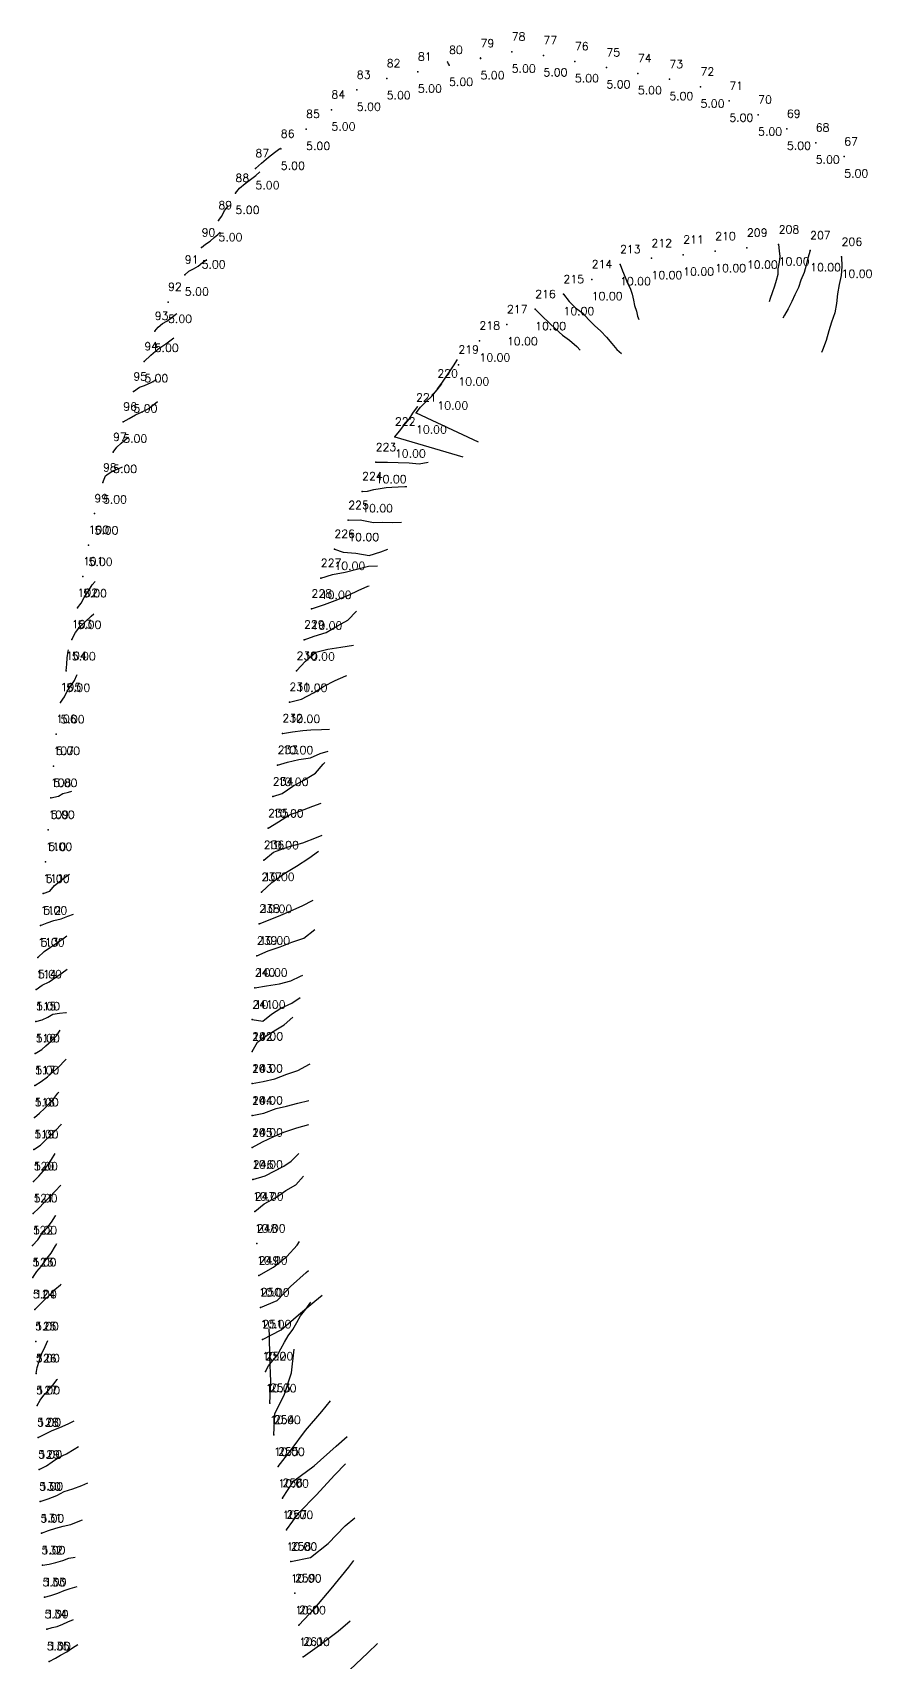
# Model space of a CAD drawing. Extents: x 748472 to 748549.7, y 8930354.9 to 8930446.6.
# Drawn here: x 748472 to 748503.4, y 8930385.5 to 8930446.6 of the extents above; entities that cross this region are included whole.
import ezdxf

# ---------------------------------------------------------------- set-up
doc = ezdxf.new("R2010")
doc.units = 0
for name, color, linetype in [('Hole', 7, 'Continuous'), ('Length', 7, 'Continuous'), ('Number', 7, 'Continuous'), ('Real Hole', 7, 'Continuous'), ('Theoretical Hole', 7, 'Continuous')]:
    doc.layers.add(name, color=color, linetype=linetype)
doc.styles.get("Standard").update_dxf_attribs({"font": 'simplex.shx'})

msp = doc.modelspace()

# ---------------------------------------------------------------- linework, layer by layer
at = {"layer": 'Hole', "color": 40, "true_color": 0xffc000}
for p in [(748488.77, 8930445.65, 200), (748489.94, 8930445.9, 200), (748491.13, 8930445.76, 200), (748492.31, 8930445.54, 200), (748485.25, 8930444.9, 200), (748486.42, 8930445.15, 200), (748487.59, 8930445.4, 200), (748493.49, 8930445.31, 200), (748494.67, 8930445.09, 200), (748484.13, 8930444.47, 200), (748495.85, 8930444.87, 200), (748497.02, 8930444.59, 200), (748483.18, 8930443.73, 200), (748498.1, 8930444.06, 200), (748499.18, 8930443.54, 200), (748482.23, 8930443, 200), (748500.26, 8930443.01, 200), (748501.34, 8930442.49, 200), (748481.28, 8930442.26, 200), (748502.41, 8930441.97, 200), (748480.33, 8930441.53, 200), (748479.58, 8930440.6, 200), (748478.94, 8930439.58, 200), (748478.31, 8930438.56, 200), (748495.18, 8930438.16, 200), (748496.37, 8930438.29, 200), (748497.57, 8930438.42, 200), (748498.76, 8930438.55, 200), (748499.95, 8930438.67, 200), (748501.13, 8930438.45, 200), (748502.31, 8930438.21, 200), (748477.68, 8930437.54, 200), (748494, 8930437.93, 200), (748492.94, 8930437.37, 200), (748477.05, 8930436.52, 200), (748491.88, 8930436.81, 200), (748490.82, 8930436.25, 200), (748476.55, 8930435.43, 200), (748489.76, 8930435.68, 200), (748488.73, 8930435.07, 200), (748476.16, 8930434.29, 200), (748487.94, 8930434.17, 200), (748487.15, 8930433.27, 200), (748475.75, 8930433.16, 200), (748486.35, 8930432.37, 200), (748475.37, 8930432.03, 200), (748485.56, 8930431.47, 200), (748474.99, 8930430.89, 200), (748484.84, 8930430.51, 200), (748474.61, 8930429.75, 200), (748484.33, 8930429.42, 200), (748474.29, 8930428.59, 200), (748483.81, 8930428.34, 200), (748474.07, 8930427.41, 200), (748483.29, 8930427.26, 200), (748473.86, 8930426.23, 200), (748482.78, 8930426.17, 200), (748473.65, 8930425.05, 200), (748482.43, 8930425.02, 200), (748473.44, 8930423.87, 200), (748482.15, 8930423.86, 200), (748473.23, 8930422.69, 200), (748481.87, 8930422.69, 200), (748473.02, 8930421.51, 200), (748481.6, 8930421.52, 200), (748472.85, 8930420.32, 200), (748481.34, 8930420.35, 200), (748472.75, 8930419.12, 200), (748481.16, 8930419.16, 200), (748472.65, 8930417.93, 200), (748480.98, 8930417.98, 200), (748480.8, 8930416.79, 200), (748472.56, 8930416.73, 200), (748480.64, 8930415.6, 200), (748472.46, 8930415.53, 200), (748472.37, 8930414.34, 200), (748480.55, 8930414.4, 200), (748472.27, 8930413.14, 200), (748480.47, 8930413.21, 200), (748472.17, 8930411.95, 200), (748480.38, 8930412.01, 200), (748472.1, 8930410.75, 200), (748480.3, 8930410.81, 200), (748472.09, 8930409.55, 200), (748480.21, 8930409.62, 200), (748472.07, 8930408.35, 200), (748480.2, 8930408.42, 200), (748472.05, 8930407.15, 200), (748480.2, 8930407.22, 200), (748472.04, 8930405.95, 200), (748480.2, 8930406.02, 200), (748472.02, 8930404.75, 200), (748480.2, 8930404.82, 200), (748472.01, 8930403.55, 200), (748480.23, 8930403.62, 200), (748471.99, 8930402.35, 200), (748480.3, 8930402.42, 200), (748471.97, 8930401.15, 200), (748480.38, 8930401.22, 200), (748471.98, 8930399.95, 200), (748480.45, 8930400.02, 200), (748472.06, 8930398.75, 200), (748480.52, 8930398.83, 200), (748472.09, 8930397.55, 200), (748480.59, 8930397.63, 200), (748472.1, 8930396.35, 200), (748480.71, 8930396.43, 200), (748472.14, 8930395.15, 200), (748480.87, 8930395.24, 200), (748472.18, 8930393.95, 200), (748481.02, 8930394.05, 200), (748472.22, 8930392.75, 200), (748481.18, 8930392.86, 200), (748472.26, 8930391.55, 200), (748481.34, 8930391.68, 200), (748472.3, 8930390.36, 200), (748481.49, 8930390.49, 200), (748481.65, 8930389.3, 200), (748472.34, 8930389.16, 200), (748481.81, 8930388.11, 200), (748472.42, 8930387.96, 200), (748481.96, 8930386.92, 200), (748472.5, 8930386.76, 200), (748482.12, 8930385.73, 200), (748472.59, 8930385.56, 200)]:
    msp.add_point(p, dxfattribs=at)
at = {"layer": 'Real Hole', "color": 1, "true_color": 0xff0000}
for points in [[(748487.59, 8930445.4, 200), (748487.593, 8930445.424, 199), (748487.566, 8930445.436, 198.001), (748487.571, 8930445.461, 197.001), (748487.534, 8930445.486, 196.002), (748487.542, 8930445.517, 195.003), (748487.536, 8930445.541, 194.603)], [(748488.77, 8930445.65, 200), (748488.763, 8930445.662, 199), (748488.767, 8930445.657, 198), (748488.787, 8930445.67, 197), (748488.767, 8930445.653, 196.001), (748488.762, 8930445.668, 195.001), (748488.758, 8930445.669, 194.701)], [(748486.42, 8930445.15, 200), (748486.426, 8930445.154, 199), (748486.406, 8930445.152, 198), (748486.417, 8930445.164, 197), (748486.414, 8930445.158, 196), (748486.416, 8930445.173, 195), (748486.414, 8930445.17, 194.401)], [(748480.33, 8930441.53, 200), (748480.554, 8930441.72, 199.044), (748480.815, 8930441.95, 198.106), (748481.041, 8930442.126, 197.148), (748481.247, 8930442.281, 196.182)], [(748481.28, 8930442.26, 200), (748481.287, 8930442.263, 199), (748481.29, 8930442.266, 198), (748481.277, 8930442.269, 197), (748481.28, 8930442.276, 196), (748481.272, 8930442.279, 195.3)], [(748479.58, 8930440.6, 200), (748479.736, 8930440.784, 199.03), (748479.945, 8930440.969, 198.069), (748480.145, 8930441.112, 197.1), (748480.34, 8930441.264, 196.131), (748480.487, 8930441.396, 195.356)], [(748478.94, 8930439.58, 200), (748479.062, 8930439.738, 199.02), (748479.17, 8930439.949, 198.049), (748479.309, 8930440.11, 197.072)], [(748478.31, 8930438.56, 200), (748478.456, 8930438.683, 199.018), (748478.635, 8930438.798, 198.041), (748478.784, 8930438.934, 197.062), (748478.912, 8930439.052, 196.077), (748479.01, 8930439.135, 195.288)], [(748499.95, 8930438.67, 200), (748499.968, 8930438.433, 199.029), (748499.994, 8930438.226, 198.051), (748499.964, 8930438.008, 197.075), (748499.925, 8930437.764, 196.106), (748499.917, 8930437.545, 195.131), (748499.861, 8930437.327, 194.156), (748499.79, 8930437.109, 193.183), (748499.708, 8930436.869, 192.215), (748499.631, 8930436.648, 191.243), (748499.589, 8930436.527, 190.76)], [(748501.13, 8930438.45, 200), (748501.043, 8930438.166, 199.045), (748500.983, 8930437.9, 198.083), (748500.901, 8930437.627, 197.125), (748500.782, 8930437.345, 196.173), (748500.689, 8930437.065, 195.217), (748500.557, 8930436.792, 194.264), (748500.441, 8930436.533, 193.305), (748500.312, 8930436.269, 192.349), (748500.17, 8930436.024, 191.39), (748500.111, 8930435.909, 191.012)], [(748502.31, 8930438.21, 200), (748502.316, 8930437.847, 199.068), (748502.298, 8930437.514, 198.125), (748502.225, 8930437.18, 197.186), (748502.158, 8930436.828, 196.252), (748502.115, 8930436.467, 195.32), (748502.057, 8930436.115, 194.386), (748501.936, 8930435.762, 193.459), (748501.827, 8930435.436, 192.519), (748501.729, 8930435.083, 191.589), (748501.596, 8930434.718, 190.668), (748501.554, 8930434.621, 190.387)], [(748477.68, 8930437.54, 200), (748477.831, 8930437.675, 199.021), (748478.008, 8930437.765, 198.041), (748478.178, 8930437.866, 197.06), (748478.346, 8930438.001, 196.084), (748478.505, 8930438.112, 195.103)], [(748494, 8930437.93, 200), (748494.092, 8930437.692, 199.033), (748494.192, 8930437.45, 198.068), (748494.287, 8930437.229, 197.097), (748494.383, 8930437.034, 196.121), (748494.456, 8930436.809, 195.15), (748494.506, 8930436.588, 194.176), (748494.547, 8930436.384, 193.198), (748494.614, 8930436.175, 192.222), (748494.659, 8930435.993, 191.24), (748494.708, 8930435.859, 190.453)], [(748491.88, 8930436.81, 200), (748492.096, 8930436.542, 199.061), (748492.331, 8930436.305, 198.119), (748492.608, 8930436.1, 197.18), (748492.82, 8930435.867, 196.231), (748493.044, 8930435.634, 195.284), (748493.287, 8930435.422, 194.338), (748493.493, 8930435.197, 193.385), (748493.689, 8930434.964, 192.433), (748493.884, 8930434.741, 191.478), (748494.05, 8930434.59, 190.71)], [(748476.55, 8930435.43, 200), (748476.683, 8930435.575, 199.02), (748476.844, 8930435.709, 198.042), (748477.003, 8930435.808, 197.059), (748477.196, 8930435.942, 196.087), (748477.34, 8930436.064, 195.105), (748477.374, 8930436.089, 194.91)], [(748490.82, 8930436.25, 200), (748491.081, 8930435.986, 199.071), (748491.346, 8930435.735, 198.14), (748491.599, 8930435.502, 197.202), (748491.844, 8930435.278, 196.258), (748492.106, 8930435.092, 195.311), (748492.375, 8930434.849, 194.379), (748492.504, 8930434.718, 193.914)], [(748476.16, 8930434.29, 200), (748476.405, 8930434.532, 199.061), (748476.672, 8930434.75, 198.122), (748476.968, 8930434.955, 197.189), (748477.265, 8930435.181, 196.262)], [(748487.15, 8930433.27, 200), (748487.32, 8930433.48, 199.037), (748487.466, 8930433.702, 198.073), (748487.606, 8930433.907, 197.105), (748487.755, 8930434.126, 196.14), (748487.901, 8930434.359, 195.179)], [(748475.75, 8930433.16, 200), (748475.979, 8930433.323, 199.04), (748476.171, 8930433.386, 198.061), (748476.423, 8930433.498, 197.1), (748476.621, 8930433.609, 196.333)], [(748486.35, 8930432.37, 200), (748486.521, 8930432.577, 199.037), (748486.72, 8930432.776, 198.077), (748486.942, 8930432.994, 197.127), (748487.137, 8930433.225, 196.174), (748487.316, 8930433.453, 195.217)], [(748475.37, 8930432.03, 200), (748475.591, 8930432.159, 199.033), (748475.825, 8930432.289, 198.07), (748476.074, 8930432.404, 197.108), (748476.301, 8930432.514, 196.14), (748476.514, 8930432.678, 195.177), (748476.657, 8930432.795, 194.502)], [(748485.56, 8930431.47, 200), (748485.727, 8930431.684, 199.038), (748485.897, 8930431.887, 198.073), (748486.091, 8930432.128, 197.122), (748486.235, 8930432.357, 196.16), (748486.406, 8930432.591, 195.203), (748486.424, 8930432.616, 195.108)], [(748474.99, 8930430.89, 200), (748475.129, 8930431.077, 199.028), (748475.297, 8930431.23, 198.054), (748475.475, 8930431.388, 197.082), (748475.567, 8930431.458, 196.596)], [(748474.61, 8930429.75, 200), (748474.7, 8930430, 199.036), (748474.799, 8930430.084, 198.044), (748474.976, 8930430.193, 197.066), (748475.177, 8930430.263, 196.089), (748475.336, 8930430.345, 195.31)], [(748484.84, 8930430.51, 200), (748485.276, 8930430.511, 198.048), (748485.683, 8930430.506, 196.09), (748486.094, 8930430.492, 194.133), (748486.468, 8930430.455, 192.168), (748486.811, 8930430.521, 190.199)], [(748484.33, 8930429.42, 200), (748484.532, 8930429.428, 199.021), (748484.768, 8930429.492, 198.051), (748485.008, 8930429.527, 197.081), (748485.231, 8930429.56, 196.107), (748485.447, 8930429.582, 195.131), (748485.686, 8930429.585, 194.159), (748485.927, 8930429.599, 193.189), (748486.007, 8930429.603, 192.797)], [(748483.81, 8930428.34, 200), (748484.256, 8930428.352, 198.05), (748484.753, 8930428.26, 196.115), (748485.095, 8930428.261, 194.145), (748485.468, 8930428.251, 192.18), (748485.81, 8930428.267, 190.515)], [(748483.29, 8930427.26, 200), (748483.614, 8930427.142, 198.03), (748484.092, 8930427.11, 196.088), (748484.59, 8930427.023, 194.153), (748485.027, 8930427.151, 192.206), (748485.297, 8930427.25, 191.041)], [(748482.78, 8930426.17, 200), (748483.22, 8930426.304, 198.054), (748483.696, 8930426.393, 196.113), (748484.131, 8930426.508, 194.164), (748484.564, 8930426.612, 192.214), (748484.91, 8930426.629, 190.653)], [(748473.65, 8930425.05, 200), (748473.788, 8930425.235, 199.027), (748473.906, 8930425.439, 198.055), (748474.058, 8930425.665, 197.093), (748474.207, 8930425.912, 196.136), (748474.314, 8930426.048, 195.457)], [(748482.43, 8930425.02, 200), (748482.913, 8930425.184, 198.066), (748483.418, 8930425.372, 196.14), (748483.837, 8930425.543, 194.192), (748484.186, 8930425.706, 192.229), (748484.546, 8930425.873, 190.269), (748484.597, 8930425.885, 189.974)], [(748473.44, 8930423.87, 200), (748473.583, 8930424.134, 199.046), (748473.747, 8930424.346, 198.083), (748473.953, 8930424.542, 197.124), (748474.168, 8930424.737, 196.167), (748474.262, 8930424.836, 195.791)], [(748482.15, 8930423.86, 200), (748482.536, 8930423.99, 198.042), (748482.984, 8930424.132, 196.098), (748483.399, 8930424.374, 194.156), (748483.79, 8930424.588, 192.207), (748484.112, 8930424.924, 190.262)], [(748481.87, 8930422.69, 200), (748482.204, 8930423.058, 198.063), (748482.595, 8930423.396, 196.131), (748483.039, 8930423.5, 194.183), (748483.533, 8930423.581, 192.247), (748484.009, 8930423.656, 190.306)], [(748473.23, 8930422.69, 200), (748473.26, 8930422.941, 199.033), (748473.273, 8930423.185, 198.063), (748473.31, 8930423.431, 197.094), (748473.317, 8930423.479, 196.9)], [(748473.02, 8930421.51, 200), (748473.161, 8930421.718, 199.032), (748473.263, 8930421.928, 198.06), (748473.413, 8930422.14, 197.094), (748473.537, 8930422.331, 196.12), (748473.629, 8930422.532, 195.145), (748473.64, 8930422.552, 195.048)], [(748481.6, 8930421.52, 200), (748482.06, 8930421.628, 198.057), (748482.507, 8930421.868, 196.122), (748482.879, 8930422.106, 194.171), (748483.317, 8930422.326, 192.232), (748483.715, 8930422.502, 190.28), (748483.753, 8930422.52, 190.085)], [(748481.34, 8930420.35, 200), (748481.715, 8930420.402, 198.036), (748482.104, 8930420.459, 196.075), (748482.408, 8930420.487, 194.099), (748482.803, 8930420.494, 192.138), (748483.11, 8930420.506, 190.466)], [(748480.98, 8930417.98, 200), (748481.331, 8930418.098, 198.035), (748481.729, 8930418.366, 196.093), (748482.139, 8930418.593, 194.149), (748482.58, 8930418.861, 192.216), (748482.866, 8930419.188, 190.264), (748482.927, 8930419.26, 189.875)], [(748481.16, 8930419.16, 200), (748481.534, 8930419.263, 198.038), (748481.95, 8930419.364, 196.084), (748482.387, 8930419.435, 194.134), (748482.759, 8930419.593, 192.175), (748483.055, 8930419.681, 190.707)], [(748472.65, 8930417.93, 200), (748472.939, 8930417.993, 199.045), (748473.102, 8930418.09, 198.063), (748473.317, 8930418.149, 197.088), (748473.447, 8930418.184, 196.606)], [(748480.8, 8930416.79, 200), (748481.187, 8930417.031, 198.053), (748481.607, 8930417.294, 196.115), (748481.991, 8930417.431, 194.157), (748482.477, 8930417.622, 192.226), (748482.79, 8930417.734, 190.866)], [(748480.64, 8930415.6, 200), (748481.01, 8930415.899, 198.057), (748481.558, 8930416.1, 196.145), (748482.106, 8930416.242, 194.226), (748482.613, 8930416.439, 192.302), (748482.831, 8930416.534, 191.643)], [(748480.55, 8930414.4, 200), (748480.945, 8930414.756, 198.072), (748481.434, 8930415.102, 196.164), (748481.869, 8930415.372, 194.23), (748482.33, 8930415.67, 192.307), (748482.688, 8930415.935, 190.875)], [(748472.37, 8930414.34, 200), (748472.619, 8930414.439, 199.036), (748472.791, 8930414.64, 198.072), (748473.02, 8930414.822, 197.116), (748473.242, 8930414.99, 196.155), (748473.353, 8930415.071, 195.675)], [(748480.47, 8930413.21, 200), (748480.886, 8930413.366, 198.05), (748481.277, 8930413.533, 196.096), (748481.653, 8930413.693, 194.138), (748482.082, 8930413.879, 192.193), (748482.498, 8930414.097, 190.249)], [(748472.27, 8930413.14, 200), (748472.523, 8930413.246, 199.038), (748472.772, 8930413.328, 198.073), (748473.044, 8930413.397, 197.113), (748473.298, 8930413.497, 196.151), (748473.503, 8930413.566, 195.278)], [(748472.17, 8930411.95, 200), (748472.408, 8930412.176, 199.055), (748472.647, 8930412.33, 198.097), (748472.905, 8930412.507, 197.147), (748473.156, 8930412.688, 196.196), (748473.253, 8930412.762, 195.815)], [(748480.38, 8930412.01, 200), (748480.805, 8930412.191, 198.054), (748481.256, 8930412.351, 196.112), (748481.691, 8930412.522, 194.168), (748482.141, 8930412.673, 192.225), (748482.559, 8930413, 190.296)], [(748472.1, 8930410.75, 200), (748472.334, 8930410.907, 199.041), (748472.592, 8930411.034, 198.083), (748472.84, 8930411.212, 197.131), (748473.08, 8930411.368, 196.172), (748473.267, 8930411.504, 195.406)], [(748480.3, 8930410.81, 200), (748480.739, 8930410.884, 198.05), (748481.227, 8930410.962, 196.112), (748481.655, 8930411.068, 194.161), (748482.015, 8930411.245, 192.202), (748482.1, 8930411.286, 191.813)], [(748480.21, 8930409.62, 200), (748480.607, 8930409.554, 198.041), (748480.925, 8930409.827, 196.085), (748481.279, 8930410.041, 194.129), (748481.692, 8930410.237, 192.182), (748482.001, 8930410.447, 190.217)], [(748472.09, 8930409.55, 200), (748472.327, 8930409.613, 199.03), (748472.539, 8930409.715, 198.059), (748472.731, 8930409.828, 197.084), (748472.982, 8930409.856, 196.116), (748473.221, 8930409.885, 195.145), (748473.246, 8930409.889, 195.049)], [(748480.2, 8930408.42, 200), (748480.401, 8930408.777, 198.042), (748480.727, 8930409.009, 196.083), (748481.091, 8930409.238, 194.13), (748481.41, 8930409.423, 192.164), (748481.726, 8930409.711, 190.21)], [(748472.07, 8930408.35, 200), (748472.316, 8930408.493, 199.041), (748472.471, 8930408.639, 198.064), (748472.665, 8930408.804, 197.097), (748472.869, 8930409.008, 196.14), (748473, 8930409.216, 195.17)], [(748472.05, 8930407.15, 200), (748472.288, 8930407.301, 199.041), (748472.527, 8930407.475, 198.085), (748472.75, 8930407.667, 197.13), (748472.962, 8930407.861, 196.172), (748473.169, 8930408.072, 195.216), (748473.225, 8930408.138, 194.929)], [(748480.2, 8930407.22, 200), (748480.612, 8930407.292, 198.044), (748481.052, 8930407.396, 196.096), (748481.502, 8930407.573, 194.155), (748481.92, 8930407.71, 192.204), (748482.356, 8930407.947, 190.267), (748482.376, 8930407.954, 190.169)], [(748472.04, 8930405.95, 200), (748472.232, 8930406.107, 199.031), (748472.42, 8930406.291, 198.066), (748472.577, 8930406.458, 197.093), (748472.762, 8930406.665, 196.132), (748472.922, 8930406.86, 195.165), (748472.954, 8930406.9, 194.971)], [(748480.2, 8930406.02, 200), (748480.64, 8930406.112, 198.051), (748481.104, 8930406.282, 196.113), (748481.496, 8930406.368, 194.154), (748481.913, 8930406.491, 192.202), (748482.331, 8930406.583, 190.351)], [(748472.02, 8930404.75, 200), (748472.266, 8930404.907, 199.043), (748472.459, 8930405.092, 198.08), (748472.637, 8930405.269, 197.112), (748472.847, 8930405.479, 196.157), (748473.042, 8930405.686, 195.198), (748473.058, 8930405.708, 195.102)], [(748480.2, 8930404.82, 200), (748480.596, 8930405.037, 198.052), (748481.02, 8930405.239, 196.108), (748481.391, 8930405.4, 194.149), (748481.878, 8930405.559, 192.216), (748482.327, 8930405.685, 190.271)], [(748472.01, 8930403.55, 200), (748472.2, 8930403.746, 199.038), (748472.38, 8930403.952, 198.076), (748472.531, 8930404.153, 197.108), (748472.684, 8930404.371, 196.144), (748472.814, 8930404.594, 195.178)], [(748480.23, 8930403.62, 200), (748480.697, 8930403.759, 198.06), (748481.06, 8930403.947, 196.103), (748481.391, 8930404.123, 194.138), (748481.668, 8930404.315, 192.166), (748481.958, 8930404.594, 190.208)], [(748471.99, 8930402.35, 200), (748472.199, 8930402.548, 199.042), (748472.401, 8930402.763, 198.087), (748472.609, 8930402.963, 197.129), (748472.822, 8930403.188, 196.178), (748473.032, 8930403.415, 195.228)], [(748480.3, 8930402.42, 200), (748480.651, 8930402.707, 198.052), (748481.12, 8930402.964, 196.125), (748481.47, 8930403.211, 194.171), (748481.848, 8930403.422, 192.219), (748482.13, 8930403.745, 190.265)], [(748471.97, 8930401.15, 200), (748472.17, 8930401.36, 199.043), (748472.3, 8930401.574, 198.075), (748472.499, 8930401.796, 197.12), (748472.682, 8930402.019, 196.163), (748472.826, 8930402.266, 195.205), (748472.84, 8930402.292, 195.109)], [(748471.98, 8930399.95, 200), (748472.135, 8930400.169, 199.037), (748472.302, 8930400.374, 198.072), (748472.472, 8930400.609, 197.115), (748472.663, 8930400.864, 196.167), (748472.831, 8930401.137, 195.22), (748472.881, 8930401.221, 194.937)], [(748480.45, 8930400.02, 200), (748481.008, 8930400.34, 197.07), (748481.506, 8930400.735, 194.138), (748481.891, 8930401.166, 191.194), (748481.974, 8930401.294, 190.409)], [(748472.06, 8930398.75, 200), (748472.225, 8930398.922, 199.029), (748472.435, 8930399.13, 198.073), (748472.615, 8930399.306, 197.106), (748472.81, 8930399.496, 196.144), (748473.016, 8930399.674, 195.181), (748473.038, 8930399.694, 195.086)], [(748480.52, 8930398.83, 200), (748481.145, 8930399.091, 197.077), (748481.642, 8930399.613, 194.165), (748482.235, 8930400.133, 191.271), (748482.317, 8930400.211, 190.784)], [(748480.59, 8930397.63, 200), (748481.288, 8930397.991, 197.105), (748481.945, 8930398.545, 194.23), (748482.555, 8930399.063, 191.339), (748482.836, 8930399.29, 190.195)], [(748480.71, 8930396.43, 200), (748480.814, 8930396.635, 199.027), (748480.983, 8930396.841, 198.063), (748481.149, 8930397.041, 197.097), (748481.281, 8930397.274, 196.134), (748481.418, 8930397.52, 195.174), (748481.56, 8930397.768, 194.216), (748481.734, 8930398.001, 193.259), (748481.88, 8930398.264, 192.305), (748482.022, 8930398.51, 191.347), (748482.221, 8930398.766, 190.401), (748482.41, 8930399.02, 189.452)], [(748480.87, 8930395.24, 200), (748480.904, 8930396.056, 197.113), (748480.865, 8930396.972, 194.257), (748480.855, 8930397.765, 191.364), (748480.837, 8930398.03, 190.4)], [(748472.1, 8930396.35, 200), (748472.14, 8930396.571, 199.026), (748472.233, 8930396.849, 198.07), (748472.317, 8930397.103, 197.106), (748472.441, 8930397.368, 196.15), (748472.547, 8930397.589, 195.388)], [(748481.02, 8930394.05, 200), (748481.058, 8930394.835, 197.105), (748481.414, 8930395.574, 194.219), (748481.683, 8930396.379, 191.342), (748481.782, 8930397.26, 188.58)], [(748472.14, 8930395.15, 200), (748472.255, 8930395.345, 199.026), (748472.39, 8930395.543, 198.055), (748472.552, 8930395.711, 197.083), (748472.735, 8930395.916, 196.121), (748472.887, 8930396.12, 195.154), (748472.9, 8930396.141, 195.057)], [(748481.18, 8930392.86, 200), (748481.664, 8930393.491, 197.107), (748482.211, 8930394.215, 194.248), (748482.821, 8930394.927, 191.398), (748483.137, 8930395.324, 189.881)], [(748472.18, 8930393.95, 200), (748472.429, 8930394.075, 199.04), (748472.701, 8930394.208, 198.087), (748472.993, 8930394.327, 197.137), (748473.306, 8930394.462, 196.197), (748473.527, 8930394.573, 195.543)], [(748472.22, 8930392.75, 200), (748472.488, 8930392.888, 199.046), (748472.701, 8930393.036, 198.081), (748472.948, 8930393.199, 197.126), (748473.244, 8930393.341, 196.181), (748473.527, 8930393.509, 195.237), (748473.693, 8930393.62, 194.671)], [(748481.34, 8930391.68, 200), (748481.77, 8930392.323, 197.101), (748482.536, 8930392.892, 194.257), (748483.361, 8930393.628, 191.468), (748483.77, 8930393.986, 189.964)], [(748481.49, 8930390.49, 200), (748481.966, 8930391.143, 197.111), (748482.603, 8930391.791, 194.252), (748483.307, 8930392.555, 191.437), (748483.701, 8930392.958, 190.047)], [(748472.26, 8930391.55, 200), (748472.557, 8930391.653, 199.051), (748472.878, 8930391.779, 198.112), (748473.159, 8930391.923, 197.163), (748473.478, 8930392.025, 196.221), (748473.813, 8930392.157, 195.288), (748474.048, 8930392.246, 194.635)], [(748472.3, 8930390.36, 200), (748472.568, 8930390.464, 199.042), (748472.847, 8930390.558, 198.087), (748473.121, 8930390.623, 197.127), (748473.409, 8930390.696, 196.172), (748473.676, 8930390.803, 195.214), (748473.837, 8930390.86, 194.745)], [(748481.65, 8930389.3, 200), (748482.394, 8930389.45, 197.098), (748483.051, 8930389.976, 194.218), (748483.693, 8930390.642, 191.364), (748484.06, 8930390.937, 189.835)], [(748472.34, 8930389.16, 200), (748472.593, 8930389.209, 199.034), (748472.843, 8930389.261, 198.067), (748473.105, 8930389.339, 197.105), (748473.331, 8930389.423, 196.134), (748473.561, 8930389.471, 195.266)], [(748481.96, 8930386.92, 200), (748482.558, 8930387.558, 197.13), (748483.169, 8930388.281, 194.284), (748483.83, 8930389.096, 191.473), (748484.019, 8930389.338, 190.627)], [(748472.42, 8930387.96, 200), (748472.655, 8930388.03, 199.031), (748472.916, 8930388.119, 198.069), (748473.156, 8930388.214, 197.103), (748473.375, 8930388.285, 196.13), (748473.647, 8930388.366, 195.171)], [(748472.5, 8930386.76, 200), (748472.703, 8930386.823, 199.023), (748472.895, 8930386.867, 198.042), (748473.1, 8930386.951, 197.067), (748473.293, 8930387.043, 196.09), (748473.499, 8930387.131, 195.219)], [(748482.12, 8930385.73, 200), (748482.725, 8930386.16, 197.093), (748483.425, 8930386.685, 194.224), (748483.879, 8930387.073, 192.315)], [(748482.28, 8930384.54, 200), (748483.15, 8930384.694, 197.133), (748483.866, 8930385.238, 194.271), (748484.549, 8930385.88, 191.421), (748484.904, 8930386.231, 190.007)], [(748472.59, 8930385.56, 200), (748472.829, 8930385.684, 199.037), (748473.023, 8930385.787, 198.061), (748473.249, 8930385.919, 197.096), (748473.465, 8930386.064, 196.131), (748473.673, 8930386.197, 195.162)]]:
    msp.add_polyline3d(points, dxfattribs=at)
at = {"layer": 'Theoretical Hole', "color": 40, "true_color": 0xffc000}
for p, q in [((748488.77, 8930445.65, 200), (748488.77, 8930445.65, 195)), ((748489.94, 8930445.9, 200), (748489.94, 8930445.9, 195)), ((748491.13, 8930445.76, 200), (748491.13, 8930445.76, 195)), ((748492.31, 8930445.54, 200), (748492.31, 8930445.54, 195)), ((748485.25, 8930444.9, 200), (748485.25, 8930444.9, 195)), ((748486.42, 8930445.15, 200), (748486.42, 8930445.15, 195)), ((748487.59, 8930445.4, 200), (748487.59, 8930445.4, 195)), ((748493.49, 8930445.31, 200), (748493.49, 8930445.31, 195)), ((748494.67, 8930445.09, 200), (748494.67, 8930445.09, 195)), ((748484.13, 8930444.47, 200), (748484.13, 8930444.47, 195)), ((748495.85, 8930444.87, 200), (748495.85, 8930444.87, 195)), ((748497.02, 8930444.59, 200), (748497.02, 8930444.59, 195)), ((748483.18, 8930443.73, 200), (748483.18, 8930443.73, 195)), ((748498.1, 8930444.06, 200), (748498.1, 8930444.06, 195)), ((748499.18, 8930443.54, 200), (748499.18, 8930443.54, 195)), ((748482.23, 8930443, 200), (748482.23, 8930443, 195)), ((748500.26, 8930443.01, 200), (748500.26, 8930443.01, 195)), ((748501.34, 8930442.49, 200), (748501.34, 8930442.49, 195)), ((748481.28, 8930442.26, 200), (748481.28, 8930442.26, 195)), ((748502.41, 8930441.97, 200), (748502.41, 8930441.97, 195)), ((748480.33, 8930441.53, 200), (748480.33, 8930441.53, 195)), ((748479.58, 8930440.6, 200), (748479.58, 8930440.6, 195)), ((748478.94, 8930439.58, 200), (748478.94, 8930439.58, 195)), ((748478.31, 8930438.56, 200), (748478.31, 8930438.56, 195)), ((748495.18, 8930438.16, 200), (748495.18, 8930438.16, 190)), ((748496.37, 8930438.29, 200), (748496.37, 8930438.29, 190)), ((748497.57, 8930438.42, 200), (748497.57, 8930438.42, 190)), ((748498.76, 8930438.55, 200), (748498.76, 8930438.55, 190)), ((748499.95, 8930438.67, 200), (748499.95, 8930438.67, 190)), ((748501.13, 8930438.45, 200), (748501.13, 8930438.45, 190)), ((748502.31, 8930438.21, 200), (748502.31, 8930438.21, 190)), ((748477.68, 8930437.54, 200), (748477.68, 8930437.54, 195)), ((748494, 8930437.93, 200), (748494, 8930437.93, 190)), ((748492.94, 8930437.37, 200), (748492.94, 8930437.37, 190)), ((748477.05, 8930436.52, 200), (748477.05, 8930436.52, 195)), ((748491.88, 8930436.81, 200), (748491.88, 8930436.81, 190)), ((748490.82, 8930436.25, 200), (748490.82, 8930436.25, 190)), ((748476.55, 8930435.43, 200), (748476.55, 8930435.43, 195)), ((748489.76, 8930435.68, 200), (748489.76, 8930435.68, 190)), ((748488.73, 8930435.07, 200), (748488.73, 8930435.07, 190)), ((748476.16, 8930434.29, 200), (748476.16, 8930434.29, 195)), ((748487.94, 8930434.17, 200), (748487.94, 8930434.17, 190)), ((748487.15, 8930433.27, 200), (748487.15, 8930433.27, 190)), ((748475.75, 8930433.16, 200), (748475.75, 8930433.16, 195)), ((748486.35, 8930432.37, 200), (748488.677, 8930431.272, 190.337)), ((748475.37, 8930432.03, 200), (748475.37, 8930432.03, 195)), ((748485.56, 8930431.47, 200), (748488.104, 8930430.715, 190.359)), ((748474.99, 8930430.89, 200), (748474.99, 8930430.89, 195)), ((748484.84, 8930430.51, 200), (748484.84, 8930430.51, 190)), ((748474.61, 8930429.75, 200), (748474.61, 8930429.75, 195)), ((748484.33, 8930429.42, 200), (748484.33, 8930429.42, 190)), ((748474.29, 8930428.59, 200), (748474.29, 8930428.59, 195)), ((748483.81, 8930428.34, 200), (748483.81, 8930428.34, 190)), ((748474.07, 8930427.41, 200), (748474.07, 8930427.41, 195)), ((748483.29, 8930427.26, 200), (748483.29, 8930427.26, 190)), ((748473.86, 8930426.23, 200), (748473.86, 8930426.23, 195)), ((748482.78, 8930426.17, 200), (748482.78, 8930426.17, 190)), ((748473.65, 8930425.05, 200), (748473.65, 8930425.05, 195)), ((748482.43, 8930425.02, 200), (748482.43, 8930425.02, 190)), ((748473.44, 8930423.87, 200), (748473.44, 8930423.87, 195)), ((748482.15, 8930423.86, 200), (748482.15, 8930423.86, 190)), ((748473.23, 8930422.69, 200), (748473.23, 8930422.69, 195)), ((748481.87, 8930422.69, 200), (748481.87, 8930422.69, 190)), ((748473.02, 8930421.51, 200), (748473.02, 8930421.51, 195)), ((748481.6, 8930421.52, 200), (748481.6, 8930421.52, 190)), ((748472.85, 8930420.32, 200), (748472.85, 8930420.32, 195)), ((748481.34, 8930420.35, 200), (748481.34, 8930420.35, 190)), ((748472.75, 8930419.12, 200), (748472.75, 8930419.12, 195)), ((748481.16, 8930419.16, 200), (748481.16, 8930419.16, 190)), ((748472.65, 8930417.93, 200), (748472.65, 8930417.93, 195)), ((748480.98, 8930417.98, 200), (748480.98, 8930417.98, 190)), ((748480.8, 8930416.79, 200), (748480.8, 8930416.79, 190)), ((748472.56, 8930416.73, 200), (748472.56, 8930416.73, 195)), ((748480.64, 8930415.6, 200), (748480.64, 8930415.6, 190)), ((748472.46, 8930415.53, 200), (748472.46, 8930415.53, 195)), ((748472.37, 8930414.34, 200), (748472.37, 8930414.34, 195)), ((748480.55, 8930414.4, 200), (748480.55, 8930414.4, 190)), ((748472.27, 8930413.14, 200), (748472.27, 8930413.14, 195)), ((748480.47, 8930413.21, 200), (748480.47, 8930413.21, 190)), ((748472.17, 8930411.95, 200), (748472.17, 8930411.95, 195)), ((748480.38, 8930412.01, 200), (748480.38, 8930412.01, 190)), ((748472.1, 8930410.75, 200), (748472.1, 8930410.75, 195)), ((748480.3, 8930410.81, 200), (748480.3, 8930410.81, 190)), ((748472.09, 8930409.55, 200), (748472.09, 8930409.55, 195)), ((748480.21, 8930409.62, 200), (748480.21, 8930409.62, 190)), ((748472.07, 8930408.35, 200), (748472.07, 8930408.35, 195)), ((748480.2, 8930408.42, 200), (748480.2, 8930408.42, 190)), ((748472.05, 8930407.15, 200), (748472.05, 8930407.15, 195)), ((748480.2, 8930407.22, 200), (748480.2, 8930407.22, 190)), ((748472.04, 8930405.95, 200), (748472.04, 8930405.95, 195)), ((748480.2, 8930406.02, 200), (748480.2, 8930406.02, 190)), ((748472.02, 8930404.75, 200), (748472.02, 8930404.75, 195)), ((748480.2, 8930404.82, 200), (748480.2, 8930404.82, 190)), ((748472.01, 8930403.55, 200), (748472.01, 8930403.55, 195)), ((748480.23, 8930403.62, 200), (748480.23, 8930403.62, 190)), ((748471.99, 8930402.35, 200), (748471.99, 8930402.35, 195)), ((748480.3, 8930402.42, 200), (748480.3, 8930402.42, 190)), ((748471.97, 8930401.15, 200), (748471.97, 8930401.15, 195)), ((748480.38, 8930401.22, 200), (748480.38, 8930401.22, 190)), ((748471.98, 8930399.95, 200), (748471.98, 8930399.95, 195)), ((748480.45, 8930400.02, 200), (748480.45, 8930400.02, 190)), ((748472.06, 8930398.75, 200), (748472.06, 8930398.75, 195)), ((748480.52, 8930398.83, 200), (748480.52, 8930398.83, 190)), ((748472.09, 8930397.55, 200), (748472.09, 8930397.55, 195)), ((748480.59, 8930397.63, 200), (748480.59, 8930397.63, 190)), ((748472.1, 8930396.35, 200), (748472.1, 8930396.35, 195)), ((748480.71, 8930396.43, 200), (748480.71, 8930396.43, 190)), ((748472.14, 8930395.15, 200), (748472.14, 8930395.15, 195)), ((748480.87, 8930395.24, 200), (748480.87, 8930395.24, 190)), ((748472.18, 8930393.95, 200), (748472.18, 8930393.95, 195)), ((748481.02, 8930394.05, 200), (748481.02, 8930394.05, 190)), ((748472.22, 8930392.75, 200), (748472.22, 8930392.75, 195)), ((748481.18, 8930392.86, 200), (748481.18, 8930392.86, 190)), ((748472.26, 8930391.55, 200), (748472.26, 8930391.55, 195)), ((748481.34, 8930391.68, 200), (748481.34, 8930391.68, 190)), ((748472.3, 8930390.36, 200), (748472.3, 8930390.36, 195)), ((748481.49, 8930390.49, 200), (748481.49, 8930390.49, 190)), ((748481.65, 8930389.3, 200), (748481.65, 8930389.3, 190)), ((748472.34, 8930389.16, 200), (748472.34, 8930389.16, 195)), ((748481.81, 8930388.11, 200), (748481.81, 8930388.11, 190)), ((748472.42, 8930387.96, 200), (748472.42, 8930387.96, 195)), ((748481.96, 8930386.92, 200), (748481.96, 8930386.92, 190)), ((748472.5, 8930386.76, 200), (748472.5, 8930386.76, 195)), ((748482.12, 8930385.73, 200), (748482.12, 8930385.73, 190)), ((748472.59, 8930385.56, 200), (748472.59, 8930385.56, 195))]:
    msp.add_line(p, q, dxfattribs=at)

# ---------------------------------------------------------------- texts
at = {"layer": 'Length', "color": 40, "true_color": 0xffc000}
for s, p in [('5.00', (748487.59, 8930444.62, 200)), ('5.00', (748488.77, 8930444.87, 200)), ('5.00', (748489.94, 8930445.12, 200)), ('5.00', (748491.13, 8930444.98, 200)), ('5.00', (748492.31, 8930444.76, 200)), ('5.00', (748485.25, 8930444.12, 200)), ('5.00', (748486.42, 8930444.37, 200)), ('5.00', (748493.49, 8930444.53, 200)), ('5.00', (748494.67, 8930444.31, 200)), ('5.00', (748495.85, 8930444.09, 200)), ('5.00', (748484.13, 8930443.69, 200)), ('5.00', (748497.02, 8930443.81, 200)), ('5.00', (748483.18, 8930442.95, 200)), ('5.00', (748498.1, 8930443.28, 200)), ('5.00', (748499.18, 8930442.76, 200)), ('5.00', (748482.23, 8930442.22, 200)), ('5.00', (748500.26, 8930442.23, 200)), ('5.00', (748501.34, 8930441.71, 200)), ('5.00', (748481.28, 8930441.48, 200)), ('5.00', (748502.41, 8930441.19, 200)), ('5.00', (748480.33, 8930440.75, 200)), ('5.00', (748479.58, 8930439.82, 200)), ('5.00', (748478.94, 8930438.8, 200)), ('10.00', (748499.95, 8930437.89, 200)), ('5.00', (748478.31, 8930437.78, 200)), ('10.00', (748495.18, 8930437.38, 200)), ('10.00', (748496.37, 8930437.51, 200)), ('10.00', (748497.57, 8930437.64, 200)), ('10.00', (748498.76, 8930437.77, 200)), ('10.00', (748501.13, 8930437.67, 200)), ('10.00', (748502.31, 8930437.43, 200)), ('5.00', (748477.68, 8930436.76, 200)), ('10.00', (748494, 8930437.15, 200)), ('10.00', (748491.88, 8930436.03, 200)), ('10.00', (748492.94, 8930436.59, 200)), ('5.00', (748477.05, 8930435.74, 200)), ('10.00', (748490.82, 8930435.47, 200)), ('10.00', (748489.76, 8930434.9, 200)), ('5.00', (748476.55, 8930434.65, 200)), ('10.00', (748488.73, 8930434.29, 200)), ('5.00', (748476.16, 8930433.51, 200)), ('10.00', (748487.94, 8930433.39, 200)), ('5.00', (748475.75, 8930432.38, 200)), ('10.00', (748487.15, 8930432.49, 200)), ('5.00', (748475.37, 8930431.25, 200)), ('10.00', (748486.35, 8930431.59, 200)), ('10.00', (748485.56, 8930430.69, 200)), ('5.00', (748474.99, 8930430.11, 200)), ('10.00', (748484.84, 8930429.73, 200)), ('5.00', (748474.61, 8930428.97, 200)), ('10.00', (748484.33, 8930428.64, 200)), ('5.00', (748474.29, 8930427.81, 200)), ('10.00', (748483.81, 8930427.56, 200)), ('5.00', (748474.07, 8930426.63, 200)), ('10.00', (748483.29, 8930426.48, 200)), ('5.00', (748473.86, 8930425.45, 200)), ('10.00', (748482.78, 8930425.39, 200)), ('5.00', (748473.65, 8930424.27, 200)), ('10.00', (748482.43, 8930424.24, 200)), ('5.00', (748473.44, 8930423.09, 200)), ('10.00', (748482.15, 8930423.08, 200)), ('5.00', (748473.23, 8930421.91, 200)), ('10.00', (748481.87, 8930421.91, 200)), ('5.00', (748473.02, 8930420.73, 200)), ('10.00', (748481.6, 8930420.74, 200)), ('5.00', (748472.85, 8930419.54, 200)), ('10.00', (748481.34, 8930419.57, 200)), ('5.00', (748472.75, 8930418.34, 200)), ('10.00', (748481.16, 8930418.38, 200)), ('5.00', (748472.65, 8930417.15, 200)), ('10.00', (748480.98, 8930417.2, 200)), ('5.00', (748472.56, 8930415.95, 200)), ('10.00', (748480.8, 8930416.01, 200)), ('5.00', (748472.46, 8930414.75, 200)), ('10.00', (748480.64, 8930414.82, 200)), ('5.00', (748472.37, 8930413.56, 200)), ('10.00', (748480.55, 8930413.62, 200)), ('5.00', (748472.27, 8930412.36, 200)), ('10.00', (748480.47, 8930412.43, 200)), ('5.00', (748472.17, 8930411.17, 200)), ('10.00', (748480.38, 8930411.23, 200)), ('5.00', (748472.1, 8930409.97, 200)), ('10.00', (748480.3, 8930410.03, 200)), ('5.00', (748472.09, 8930408.77, 200)), ('10.00', (748480.21, 8930408.84, 200)), ('5.00', (748472.07, 8930407.57, 200)), ('10.00', (748480.2, 8930407.64, 200)), ('5.00', (748472.05, 8930406.37, 200)), ('10.00', (748480.2, 8930406.44, 200)), ('5.00', (748472.04, 8930405.17, 200)), ('10.00', (748480.2, 8930405.24, 200)), ('5.00', (748472.02, 8930403.97, 200)), ('10.00', (748480.2, 8930404.04, 200)), ('5.00', (748472.01, 8930402.77, 200)), ('10.00', (748480.23, 8930402.84, 200)), ('5.00', (748471.99, 8930401.57, 200)), ('10.00', (748480.3, 8930401.64, 200)), ('5.00', (748471.97, 8930400.37, 200)), ('10.00', (748480.38, 8930400.44, 200)), ('5.00', (748471.98, 8930399.17, 200)), ('10.00', (748480.45, 8930399.24, 200)), ('5.00', (748472.06, 8930397.97, 200)), ('10.00', (748480.52, 8930398.05, 200)), ('5.00', (748472.09, 8930396.77, 200)), ('10.00', (748480.59, 8930396.85, 200)), ('5.00', (748472.1, 8930395.57, 200)), ('10.00', (748480.71, 8930395.65, 200)), ('5.00', (748472.14, 8930394.37, 200)), ('10.00', (748480.87, 8930394.46, 200)), ('10.00', (748481.02, 8930393.27, 200)), ('5.00', (748472.18, 8930393.17, 200)), ('10.00', (748481.18, 8930392.08, 200)), ('5.00', (748472.22, 8930391.97, 200)), ('10.00', (748481.34, 8930390.9, 200)), ('5.00', (748472.26, 8930390.77, 200)), ('10.00', (748481.49, 8930389.71, 200)), ('5.00', (748472.3, 8930389.58, 200)), ('5.00', (748472.34, 8930388.38, 200)), ('10.00', (748481.65, 8930388.52, 200)), ('5.00', (748472.42, 8930387.18, 200)), ('10.00', (748481.81, 8930387.33, 200)), ('5.00', (748472.5, 8930385.98, 200)), ('10.00', (748481.96, 8930386.14, 200))]:
    msp.add_text(s, height=0.3, dxfattribs=at).set_placement(p)
at = {"layer": 'Number', "color": 40, "true_color": 0xffc000}
for s, p in [('80', (748487.59, 8930445.82, 200)), ('79', (748488.77, 8930446.07, 200)), ('78', (748489.94, 8930446.32, 200)), ('77', (748491.13, 8930446.18, 200)), ('76', (748492.31, 8930445.96, 200)), ('82', (748485.25, 8930445.32, 200)), ('81', (748486.42, 8930445.57, 200)), ('75', (748493.49, 8930445.73, 200)), ('74', (748494.67, 8930445.51, 200)), ('73', (748495.85, 8930445.29, 200)), ('83', (748484.13, 8930444.89, 200)), ('72', (748497.02, 8930445.01, 200)), ('84', (748483.18, 8930444.15, 200)), ('71', (748498.1, 8930444.48, 200)), ('70', (748499.18, 8930443.96, 200)), ('85', (748482.23, 8930443.42, 200)), ('69', (748500.26, 8930443.43, 200)), ('68', (748501.34, 8930442.91, 200)), ('86', (748481.28, 8930442.68, 200)), ('67', (748502.41, 8930442.39, 200)), ('87', (748480.33, 8930441.95, 200)), ('88', (748479.58, 8930441.02, 200)), ('89', (748478.94, 8930440, 200)), ('208', (748499.95, 8930439.09, 200)), ('90', (748478.31, 8930438.98, 200)), ('212', (748495.18, 8930438.58, 200)), ('211', (748496.37, 8930438.71, 200)), ('210', (748497.57, 8930438.84, 200)), ('209', (748498.76, 8930438.97, 200)), ('207', (748501.13, 8930438.87, 200)), ('206', (748502.31, 8930438.63, 200)), ('91', (748477.68, 8930437.96, 200)), ('213', (748494, 8930438.35, 200)), ('214', (748492.94, 8930437.79, 200)), ('92', (748477.05, 8930436.94, 200)), ('216', (748490.82, 8930436.67, 200)), ('215', (748491.88, 8930437.23, 200)), ('217', (748489.76, 8930436.1, 200)), ('93', (748476.55, 8930435.85, 200)), ('218', (748488.73, 8930435.49, 200)), ('94', (748476.16, 8930434.71, 200)), ('219', (748487.94, 8930434.59, 200)), ('95', (748475.75, 8930433.58, 200)), ('220', (748487.15, 8930433.69, 200)), ('96', (748475.37, 8930432.45, 200)), ('221', (748486.35, 8930432.79, 200)), ('222', (748485.56, 8930431.89, 200)), ('97', (748474.99, 8930431.31, 200)), ('223', (748484.84, 8930430.93, 200)), ('98', (748474.61, 8930430.17, 200)), ('224', (748484.33, 8930429.84, 200)), ('99', (748474.29, 8930429.01, 200)), ('225', (748483.81, 8930428.76, 200)), ('100', (748474.07, 8930427.83, 200)), ('226', (748483.29, 8930427.68, 200)), ('101', (748473.86, 8930426.65, 200)), ('227', (748482.78, 8930426.59, 200)), ('102', (748473.65, 8930425.47, 200)), ('228', (748482.43, 8930425.44, 200)), ('103', (748473.44, 8930424.29, 200)), ('229', (748482.15, 8930424.28, 200)), ('104', (748473.23, 8930423.11, 200)), ('230', (748481.87, 8930423.11, 200)), ('105', (748473.02, 8930421.93, 200)), ('231', (748481.6, 8930421.94, 200)), ('232', (748481.34, 8930420.77, 200)), ('106', (748472.85, 8930420.74, 200)), ('107', (748472.75, 8930419.54, 200)), ('233', (748481.16, 8930419.58, 200)), ('108', (748472.65, 8930418.35, 200)), ('234', (748480.98, 8930418.4, 200)), ('109', (748472.56, 8930417.15, 200)), ('235', (748480.8, 8930417.21, 200)), ('110', (748472.46, 8930415.95, 200)), ('236', (748480.64, 8930416.02, 200)), ('111', (748472.37, 8930414.76, 200)), ('237', (748480.55, 8930414.82, 200)), ('112', (748472.27, 8930413.56, 200)), ('238', (748480.47, 8930413.63, 200)), ('113', (748472.17, 8930412.37, 200)), ('239', (748480.38, 8930412.43, 200)), ('114', (748472.1, 8930411.17, 200)), ('240', (748480.3, 8930411.23, 200)), ('115', (748472.09, 8930409.97, 200)), ('241', (748480.21, 8930410.04, 200)), ('116', (748472.07, 8930408.77, 200)), ('242', (748480.2, 8930408.84, 200)), ('117', (748472.05, 8930407.57, 200)), ('243', (748480.2, 8930407.64, 200)), ('118', (748472.04, 8930406.37, 200)), ('244', (748480.2, 8930406.44, 200)), ('119', (748472.02, 8930405.17, 200)), ('245', (748480.2, 8930405.24, 200)), ('120', (748472.01, 8930403.97, 200)), ('246', (748480.23, 8930404.04, 200)), ('121', (748471.99, 8930402.77, 200)), ('247', (748480.3, 8930402.84, 200)), ('122', (748471.97, 8930401.57, 200)), ('248', (748480.38, 8930401.64, 200)), ('123', (748471.98, 8930400.37, 200)), ('249', (748480.45, 8930400.44, 200)), ('124', (748472.06, 8930399.17, 200)), ('250', (748480.52, 8930399.25, 200)), ('125', (748472.09, 8930397.97, 200)), ('251', (748480.59, 8930398.05, 200)), ('126', (748472.1, 8930396.77, 200)), ('252', (748480.71, 8930396.85, 200)), ('127', (748472.14, 8930395.57, 200)), ('253', (748480.87, 8930395.66, 200)), ('254', (748481.02, 8930394.47, 200)), ('128', (748472.18, 8930394.37, 200)), ('255', (748481.18, 8930393.28, 200)), ('129', (748472.22, 8930393.17, 200)), ('256', (748481.34, 8930392.1, 200)), ('130', (748472.26, 8930391.97, 200)), ('257', (748481.49, 8930390.91, 200)), ('131', (748472.3, 8930390.78, 200)), ('258', (748481.65, 8930389.72, 200)), ('132', (748472.34, 8930389.58, 200)), ('133', (748472.42, 8930388.38, 200)), ('259', (748481.81, 8930388.53, 200)), ('134', (748472.5, 8930387.18, 200)), ('260', (748481.96, 8930387.34, 200)), ('135', (748472.59, 8930385.98, 200)), ('261', (748482.12, 8930386.15, 200))]:
    msp.add_text(s, height=0.3, dxfattribs=at).set_placement(p)

doc.saveas('drawing.dxf')
